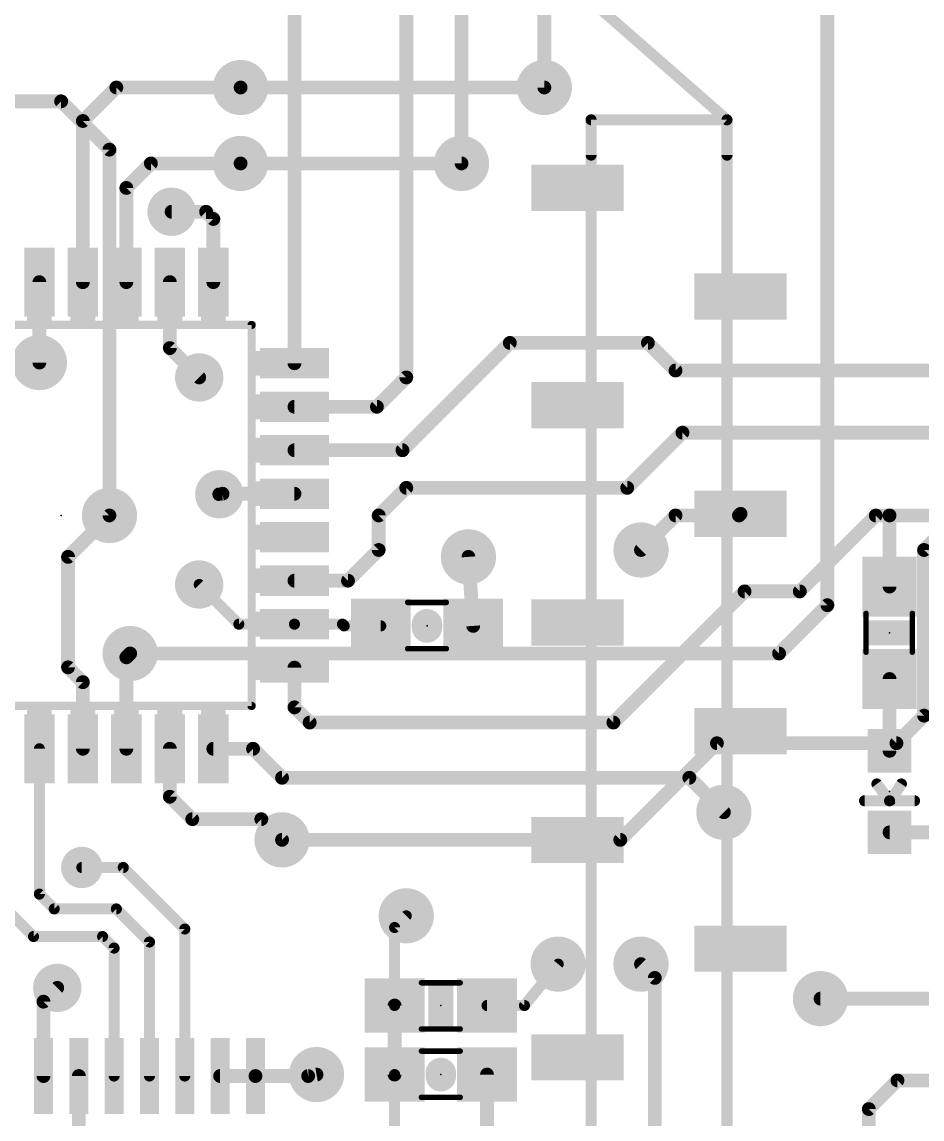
# Model space of a CAD drawing. Extents: x -27 to 95, y -17 to 50.
# Drawn here: x 46.27 to 62.83, y 18.1 to 38.29 of the extents above; entities that cross this region are included whole.
import ezdxf

# ---------------------------------------------------------------- set-up
doc = ezdxf.new("R2010")
doc.units = 0
for name, color, linetype in [('1', 12, 'CONTINUOUS'), ('16', 132, 'CONTINUOUS'), ('18', 110, 'CONTINUOUS'), ('21', 41, 'CONTINUOUS'), ('23', 53, 'CONTINUOUS'), ('51', 53, 'CONTINUOUS')]:
    doc.layers.add(name, color=color, linetype=linetype)

# ---------------------------------------------------------------- blocks, each defined once
blk = doc.blocks.new('RECT')
blk.add_solid([(-0.5, -0.5), (0.5, -0.5), (-0.5, 0.5), (0.5, 0.5)])
blk = doc.blocks.new('ROUNDV')
at = {"const_width": 0.5}
blk.add_lwpolyline([(0, -0.25, 1), (0, 0.25, 1), (0, -0.25)], format="xyb", dxfattribs=at)

msp = doc.modelspace()

# ---------------------------------------------------------------- linework, layer by layer
at = {"layer": '1'}
for points, const_width in [([(54.356, 35.687), (54.356, 43.307)], 0.254), ([(55.88, 37.084), (55.88, 43.053)], 0.254), ([(51.2826, 32.01), (51.2826, 40.1574)], 0.254), ([(53.34, 31.75), (53.34, 38.862)], 0.254), ([(47.39, 36.468), (48.006, 37.084)], 0.254), ([(48.006, 37.084), (50.292, 37.084)], 0.254), ([(47.39, 33.5026), (47.39, 36.468)], 0.254), ([(48.19, 35.236), (48.641, 35.687)], 0.254), ([(48.641, 35.687), (50.292, 35.687)], 0.254), ([(48.19, 33.5026), (48.19, 35.236)], 0.254), ([(49.657, 34.798), (49.022, 34.798)], 0.254), ([(49.79, 34.665), (49.657, 34.798)], 0.254), ([(49.79, 33.5026), (49.79, 34.665)], 0.254), ([(46.59, 33.5026), (46.59, 32.023)], 0.254), ([(48.99, 33.5026), (48.99, 32.29)], 0.254), ([(53.27, 30.41), (55.245, 32.385)], 0.254), ([(55.245, 32.385), (57.785, 32.385)], 0.254), ([(57.785, 32.385), (58.293, 31.877)], 0.254), ([(48.99, 32.29), (49.53, 31.75)], 0.254), ([(58.293, 31.877), (63.881, 31.877)], 0.254), ([(52.8, 31.21), (53.34, 31.75)], 0.254), ([(51.2826, 31.21), (52.8, 31.21)], 0.254), ([(57.404, 29.718), (58.42, 30.734)], 0.254), ([(58.42, 30.734), (64.77, 30.734)], 0.254), ([(51.2826, 30.41), (53.27, 30.41)], 0.254), ([(49.96, 29.61), (49.9, 29.6)], 0.254), ([(51.2826, 29.61), (49.96, 29.61)], 0.254), ([(52.832, 29.21), (53.34, 29.718)], 0.254), ([(53.34, 29.718), (57.404, 29.718)], 0.254), ([(47.117, 28.448), (47.879, 29.21)], 0.254), ([(52.832, 28.575), (52.832, 29.21)], 0.254), ([(57.658, 28.575), (58.293, 29.21)], 0.254), ([(58.293, 29.21), (59.46, 29.21)], 0.254), ([(59.46, 29.21), (59.49, 29.24)], 0.254), ([(60.579, 27.813), (61.976, 29.21)], 0.254), ([(61.976, 29.21), (62.23, 29.21)], 0.254), ([(62.23, 29.21), (68.58, 29.21)], 0.254), ([(62.23, 27.901), (62.23, 29.21)], 0.254), ([(52.267, 28.01), (52.832, 28.575)], 0.254), ([(47.117, 26.416), (47.117, 28.448)], 0.254), ([(54.571, 27.178), (54.483, 28.448)], 0.254), ([(51.2826, 28.01), (52.267, 28.01)], 0.254), ([(49.53, 27.94), (50.26, 27.21)], 0.2032), ([(57.15, 25.4), (59.563, 27.813)], 0.254), ([(59.563, 27.813), (60.579, 27.813)], 0.254), ([(51.2826, 27.21), (50.26, 27.21)], 0.2032), ([(51.2826, 27.21), (52.165, 27.21)], 0.2032), ([(52.165, 27.21), (52.197, 27.178)], 0.2032), ([(52.871, 27.178), (52.197, 27.178)], 0.2032), ([(48.19, 26.6), (48.26, 26.67)], 0.254), ([(48.19, 24.9174), (48.19, 26.6)], 0.254), ([(47.39, 26.143), (47.117, 26.416)], 0.254), ([(51.2826, 26.41), (51.2826, 25.6794)], 0.254), ([(47.39, 24.9174), (47.39, 26.143)], 0.254), ([(62.23, 24.88), (62.23, 26.201)], 0.254), ([(51.2826, 25.6794), (51.562, 25.4)], 0.254), ([(51.562, 25.4), (57.15, 25.4)], 0.254), ([(48.99, 24.9174), (48.99, 24.035)], 0.254), ([(49.79, 24.9174), (50.5206, 24.9174)], 0.254), ([(50.5206, 24.9174), (51.054, 24.384)], 0.254), ([(46.59, 24.9174), (46.59, 22.244)], 0.2032), ([(51.054, 24.384), (58.547, 24.384)], 0.254), ([(58.547, 24.384), (59.182, 23.749)], 0.254), ([(48.99, 24.035), (49.403, 23.622)], 0.254), ([(49.403, 23.622), (50.673, 23.622)], 0.254), ([(50.673, 23.622), (51.054, 23.241)], 0.254), ([(62.23, 23.38), (63.488, 23.38)], 0.254), ([(47.371, 22.733), (48.133, 22.733)], 0.2032), ([(48.133, 22.733), (49.265, 21.601)], 0.2032), ([(46.482, 21.463), (45.79, 22.155)], 0.2032), ([(46.59, 22.244), (46.863, 21.971)], 0.2032), ([(46.863, 21.971), (48.006, 21.971)], 0.2032), ([(48.006, 21.971), (48.615, 21.362)], 0.2032), ([(53.125, 21.629), (53.34, 21.844)], 0.2032), ([(49.265, 18.896), (49.265, 21.601)], 0.2032), ([(53.125, 20.193), (53.125, 21.629)], 0.2032), ([(47.752, 21.463), (46.482, 21.463)], 0.2032), ([(47.965, 21.25), (47.752, 21.463)], 0.2032), ([(48.615, 18.896), (48.615, 21.362)], 0.2032), ([(47.965, 18.896), (47.965, 21.25)], 0.2032), ([(56.134, 20.955), (55.514, 20.193)], 0.2032), ([(57.912, 20.701), (57.658, 20.955)], 0.254), ([(57.912, 16.129), (57.912, 20.701)], 0.254), ([(46.665, 20.264), (46.919, 20.518)], 0.254), ([(46.665, 18.896), (46.665, 20.264)], 0.254), ([(60.96, 20.32), (63.5, 20.32)], 0.254), ([(53.125, 20.193), (53.125, 18.923)], 0.254), ([(55.514, 20.193), (54.825, 20.193)], 0.2032), ([(47.315, 18.896), (47.315, 17.47)], 0.254), ([(49.915, 18.896), (50.565, 18.896)], 0.254), ([(50.565, 18.896), (51.535, 18.896)], 0.254), ([(51.535, 18.896), (51.689, 18.923)], 0.254), ([(53.125, 18.923), (53.125, 17.946)], 0.2032), ([(54.825, 18.923), (54.825, 16.344)], 0.254), ([(62.376, 18.815), (61.849, 18.288)], 0.254), ([(63.654, 18.815), (62.376, 18.815)], 0.254), ([(61.849, 17.526), (61.849, 18.288)], 0.254)]:
    msp.add_lwpolyline(points, dxfattribs=dict(at, const_width=const_width))
for points, const_width in [([(48.006, 37.1475, 1), (48.006, 37.0205)], 0.127), ([(48.0509, 37.0391, 1), (47.9611, 37.1289)], 0.127), ([(50.292, 37.0205, 1), (50.292, 37.1475)], 0.127), ([(55.8165, 37.084, 1), (55.9435, 37.084)], 0.127), ([(47.4535, 36.468, 1), (47.3265, 36.468)], 0.127), ([(47.3451, 36.5129, 1), (47.4349, 36.4231)], 0.127), ([(48.641, 35.7505, 1), (48.641, 35.6235)], 0.127), ([(48.6859, 35.6421, 1), (48.5961, 35.7319)], 0.127), ([(50.292, 35.6235, 1), (50.292, 35.7505)], 0.127), ([(54.2925, 35.687, 1), (54.4195, 35.687)], 0.127), ([(48.2535, 35.236, 1), (48.1265, 35.236)], 0.127), ([(48.1451, 35.2809, 1), (48.2349, 35.1911)], 0.127), ([(49.022, 34.8615, 1), (49.022, 34.7345)], 0.127), ([(49.7019, 34.8429, 1), (49.6121, 34.7531)], 0.127), ([(49.657, 34.7345, 1), (49.657, 34.8615)], 0.127), ([(49.8535, 34.665, 1), (49.7265, 34.665)], 0.127), ([(49.7451, 34.6201, 1), (49.8349, 34.7099)], 0.127), ([(46.6535, 33.5026, 1), (46.5265, 33.5026)], 0.127), ([(47.3265, 33.5026, 1), (47.4535, 33.5026)], 0.127), ([(48.1265, 33.5026, 1), (48.2535, 33.5026)], 0.127), ([(49.0535, 33.5026, 1), (48.9265, 33.5026)], 0.127), ([(49.7265, 33.5026, 1), (49.8535, 33.5026)], 0.127), ([(55.245, 32.4485, 1), (55.245, 32.3215)], 0.127), ([(55.2899, 32.3401, 1), (55.2001, 32.4299)], 0.127), ([(57.8299, 32.4299, 1), (57.7401, 32.3401)], 0.127), ([(57.785, 32.3215, 1), (57.785, 32.4485)], 0.127), ([(49.0349, 32.3349, 1), (48.9451, 32.2451)], 0.127), ([(48.9265, 32.29, 1), (49.0535, 32.29)], 0.127), ([(46.5265, 32.023, 1), (46.6535, 32.023)], 0.127), ([(51.2191, 32.01, 1), (51.3461, 32.01)], 0.127), ([(58.293, 31.9405, 1), (58.293, 31.8135)], 0.127), ([(58.2481, 31.8321, 1), (58.3379, 31.9219)], 0.127), ([(49.4851, 31.7051, 1), (49.5749, 31.7949)], 0.127), ([(53.2765, 31.75, 1), (53.4035, 31.75)], 0.127), ([(53.3849, 31.7051, 1), (53.2951, 31.7949)], 0.127), ([(51.2826, 31.2735, 1), (51.2826, 31.1465)], 0.127), ([(52.7551, 31.2549, 1), (52.8449, 31.1651)], 0.127), ([(52.8, 31.1465, 1), (52.8, 31.2735)], 0.127), ([(58.42, 30.7975, 1), (58.42, 30.6705)], 0.127), ([(58.4649, 30.6891, 1), (58.3751, 30.7789)], 0.127), ([(51.2826, 30.4735, 1), (51.2826, 30.3465)], 0.127), ([(53.2251, 30.4549, 1), (53.3149, 30.3651)], 0.127), ([(53.27, 30.3465, 1), (53.27, 30.4735)], 0.127), ([(49.8896, 29.6626, 1), (49.9104, 29.5374)], 0.127), ([(49.96, 29.6735, 1), (49.96, 29.5465)], 0.127), ([(49.9704, 29.5474, 1), (49.9496, 29.6726)], 0.127), ([(51.2826, 29.5465, 1), (51.2826, 29.6735)], 0.127), ([(53.34, 29.7815, 1), (53.34, 29.6545)], 0.127), ([(53.3849, 29.6731, 1), (53.2951, 29.7629)], 0.127), ([(57.3591, 29.7629, 1), (57.4489, 29.6731)], 0.127), ([(57.404, 29.6545, 1), (57.404, 29.7815)], 0.127), ([(47.9239, 29.1651, 1), (47.8341, 29.2549)], 0.127), ([(52.8955, 29.21, 1), (52.7685, 29.21)], 0.127), ([(52.7871, 29.2549, 1), (52.8769, 29.1651)], 0.127), ([(58.293, 29.2735, 1), (58.293, 29.1465)], 0.127), ([(58.3379, 29.1651, 1), (58.2481, 29.2549)], 0.127), ([(59.4151, 29.2549, 1), (59.5049, 29.1651)], 0.127), ([(59.5349, 29.1951, 1), (59.4451, 29.2849)], 0.127), ([(59.46, 29.1465, 1), (59.46, 29.2735)], 0.127), ([(61.976, 29.2735, 1), (61.976, 29.1465)], 0.127), ([(62.0209, 29.1651, 1), (61.9311, 29.2549)], 0.127), ([(62.23, 29.2735, 1), (62.23, 29.1465)], 0.127), ([(62.2935, 29.21, 1), (62.1665, 29.21)], 0.127), ([(62.23, 29.1465, 1), (62.23, 29.2735)], 0.127), ([(52.8769, 28.5301, 1), (52.7871, 28.6199)], 0.127), ([(57.6131, 28.6199, 1), (57.7029, 28.5301)], 0.127), ([(47.1805, 28.448, 1), (47.0535, 28.448)], 0.127), ([(47.0721, 28.4929, 1), (47.1619, 28.4031)], 0.127), ([(52.7685, 28.575, 1), (52.8955, 28.575)], 0.127), ([(54.5463, 28.4524, 1), (54.4197, 28.4436)], 0.127), ([(51.2826, 28.0735, 1), (51.2826, 27.9465)], 0.127), ([(52.2221, 28.0549, 1), (52.3119, 27.9651)], 0.127), ([(52.267, 27.9465, 1), (52.267, 28.0735)], 0.127), ([(49.5659, 27.9759, 1), (49.4941, 27.9041)], 0.1016), ([(59.563, 27.8765, 1), (59.563, 27.7495)], 0.127), ([(59.6079, 27.7681, 1), (59.5181, 27.8579)], 0.127), ([(60.5341, 27.8579, 1), (60.6239, 27.7681)], 0.127), ([(60.579, 27.7495, 1), (60.579, 27.8765)], 0.127), ([(62.1665, 27.901, 1), (62.2935, 27.901)], 0.127), ([(50.26, 27.2608, 1), (50.26, 27.1592)], 0.1016), ([(50.2241, 27.1741, 1), (50.2959, 27.2459)], 0.1016), ([(51.2826, 27.2608, 1), (51.2826, 27.1592)], 0.1016), ([(51.2826, 27.1592, 1), (51.2826, 27.2608)], 0.1016), ([(52.2009, 27.2459, 1), (52.1291, 27.1741)], 0.1016), ([(52.197, 27.2288, 1), (52.197, 27.1272)], 0.1016), ([(52.1611, 27.1421, 1), (52.2329, 27.2139)], 0.1016), ([(52.165, 27.1592, 1), (52.165, 27.2608)], 0.1016), ([(52.871, 27.1272, 1), (52.871, 27.2288)], 0.1016), ([(54.5077, 27.1736, 1), (54.6343, 27.1824)], 0.127), ([(48.2535, 26.6, 1), (48.1265, 26.6)], 0.127), ([(48.1451, 26.6449, 1), (48.2349, 26.5551)], 0.127), ([(48.3049, 26.6251, 1), (48.2151, 26.7149)], 0.127), ([(47.1619, 26.4609, 1), (47.0721, 26.3711)], 0.127), ([(47.0535, 26.416, 1), (47.1805, 26.416)], 0.127), ([(51.3461, 26.41, 1), (51.2191, 26.41)], 0.127), ([(47.4535, 26.143, 1), (47.3265, 26.143)], 0.127), ([(47.3451, 26.0981, 1), (47.4349, 26.1879)], 0.127), ([(62.2935, 26.201, 1), (62.1665, 26.201)], 0.127), ([(51.3275, 25.7243, 1), (51.2377, 25.6345)], 0.127), ([(51.2191, 25.6794, 1), (51.3461, 25.6794)], 0.127), ([(51.562, 25.4635, 1), (51.562, 25.3365)], 0.127), ([(51.5171, 25.3551, 1), (51.6069, 25.4449)], 0.127), ([(57.1051, 25.4449, 1), (57.1949, 25.3551)], 0.127), ([(57.15, 25.3365, 1), (57.15, 25.4635)], 0.127), ([(49.0535, 24.9174, 1), (48.9265, 24.9174)], 0.127), ([(49.79, 24.9809, 1), (49.79, 24.8539)], 0.127), ([(50.5655, 24.9623, 1), (50.4757, 24.8725)], 0.127), ([(50.5206, 24.8539, 1), (50.5206, 24.9809)], 0.127), ([(46.6408, 24.9174, 1), (46.5392, 24.9174)], 0.1016), ([(47.3265, 24.9174, 1), (47.4535, 24.9174)], 0.127), ([(48.1265, 24.9174, 1), (48.2535, 24.9174)], 0.127), ([(62.1665, 24.88, 1), (62.2935, 24.88)], 0.127), ([(51.054, 24.4475, 1), (51.054, 24.3205)], 0.127), ([(51.0091, 24.3391, 1), (51.0989, 24.4289)], 0.127), ([(58.5919, 24.4289, 1), (58.5021, 24.3391)], 0.127), ([(58.547, 24.3205, 1), (58.547, 24.4475)], 0.127), ([(49.0349, 24.0799, 1), (48.9451, 23.9901)], 0.127), ([(48.9265, 24.035, 1), (49.0535, 24.035)], 0.127), ([(59.1371, 23.7041, 1), (59.2269, 23.7939)], 0.127), ([(49.403, 23.6855, 1), (49.403, 23.5585)], 0.127), ([(49.3581, 23.5771, 1), (49.4479, 23.6669)], 0.127), ([(50.7179, 23.6669, 1), (50.6281, 23.5771)], 0.127), ([(50.673, 23.5585, 1), (50.673, 23.6855)], 0.127), ([(62.23, 23.4435, 1), (62.23, 23.3165)], 0.127), ([(51.0091, 23.1961, 1), (51.0989, 23.2859)], 0.127), ([(47.371, 22.7838, 1), (47.371, 22.6822)], 0.1016), ([(48.1689, 22.7689, 1), (48.0971, 22.6971)], 0.1016), ([(48.133, 22.6822, 1), (48.133, 22.7838)], 0.1016), ([(46.6259, 22.2799, 1), (46.5541, 22.2081)], 0.1016), ([(46.5392, 22.244, 1), (46.6408, 22.244)], 0.1016), ([(46.863, 22.0218, 1), (46.863, 21.9202)], 0.1016), ([(46.8271, 21.9351, 1), (46.8989, 22.0069)], 0.1016), ([(48.0419, 22.0069, 1), (47.9701, 21.9351)], 0.1016), ([(48.006, 21.9202, 1), (48.006, 22.0218)], 0.1016), ([(53.3759, 21.8081, 1), (53.3041, 21.8799)], 0.1016), ([(49.3158, 21.601, 1), (49.2142, 21.601)], 0.1016), ([(49.2291, 21.5651, 1), (49.3009, 21.6369)], 0.1016), ([(53.1758, 21.629, 1), (53.0742, 21.629)], 0.1016), ([(53.0891, 21.6649, 1), (53.1609, 21.5931)], 0.1016), ([(46.482, 21.5138, 1), (46.482, 21.4122)], 0.1016), ([(46.4461, 21.4271, 1), (46.5179, 21.4989)], 0.1016), ([(47.7879, 21.4989, 1), (47.7161, 21.4271)], 0.1016), ([(47.752, 21.4122, 1), (47.752, 21.5138)], 0.1016), ([(48.6658, 21.362, 1), (48.5642, 21.362)], 0.1016), ([(48.5791, 21.3261, 1), (48.6509, 21.3979)], 0.1016), ([(48.0158, 21.25, 1), (47.9142, 21.25)], 0.1016), ([(47.9291, 21.2141, 1), (48.0009, 21.2859)], 0.1016), ([(56.1734, 20.9229, 1), (56.0946, 20.9871)], 0.1016), ([(57.7029, 20.9999, 1), (57.6131, 20.9101)], 0.127), ([(57.9755, 20.701, 1), (57.8485, 20.701)], 0.127), ([(57.8671, 20.6561, 1), (57.9569, 20.7459)], 0.127), ([(46.9639, 20.4731, 1), (46.8741, 20.5629)], 0.127), ([(46.7285, 20.264, 1), (46.6015, 20.264)], 0.127), ([(60.96, 20.3835, 1), (60.96, 20.2565)], 0.127), ([(46.6201, 20.3089, 1), (46.7099, 20.2191)], 0.127), ([(53.1885, 20.193, 1), (53.0615, 20.193)], 0.127), ([(53.0742, 20.193, 1), (53.1758, 20.193)], 0.1016), ([(54.825, 20.2438, 1), (54.825, 20.1422)], 0.1016), ([(55.4746, 20.2251, 1), (55.5534, 20.1609)], 0.1016), ([(55.514, 20.1422, 1), (55.514, 20.2438)], 0.1016), ([(47.3785, 18.896, 1), (47.2515, 18.896)], 0.127), ([(49.915, 18.9595, 1), (49.915, 18.8325)], 0.127), ([(50.565, 18.9595, 1), (50.565, 18.8325)], 0.127), ([(50.565, 18.8325, 1), (50.565, 18.9595)], 0.127), ([(51.524, 18.9585, 1), (51.546, 18.8335)], 0.127), ([(51.535, 18.8325, 1), (51.535, 18.9595)], 0.127), ([(51.7, 18.8605, 1), (51.678, 18.9855)], 0.127), ([(53.0615, 18.923, 1), (53.1885, 18.923)], 0.127), ([(53.1758, 18.923, 1), (53.0742, 18.923)], 0.1016), ([(54.8885, 18.923, 1), (54.7615, 18.923)], 0.127), ([(46.6015, 18.896, 1), (46.7285, 18.896)], 0.127), ([(47.9142, 18.896, 1), (48.0158, 18.896)], 0.1016), ([(48.5642, 18.896, 1), (48.6658, 18.896)], 0.1016), ([(49.2142, 18.896, 1), (49.3158, 18.896)], 0.1016), ([(62.376, 18.8785, 1), (62.376, 18.7515)], 0.127), ([(62.4209, 18.7701, 1), (62.3311, 18.8599)], 0.127), ([(61.9125, 18.288, 1), (61.7855, 18.288)], 0.127), ([(61.8041, 18.3329, 1), (61.8939, 18.2431)], 0.127)]:
    msp.add_lwpolyline(points, format="xyb", dxfattribs=dict(at, const_width=const_width))
at = {"layer": '16', "const_width": 0.254}
for points in [[(61.087, 27.559), (61.087, 42.799)], [(50.292, 37.084), (55.88, 37.084)], [(46.99, 36.83), (44.45, 36.83)], [(47.879, 35.941), (46.99, 36.83)], [(47.879, 29.21), (47.879, 35.941)], [(50.292, 35.687), (54.356, 35.687)], [(62.865, 28.575), (64.77, 30.48)], [(62.865, 25.527), (62.865, 28.575)], [(60.198, 26.67), (61.087, 27.559)], [(48.26, 26.67), (60.198, 26.67)], [(62.357, 25.019), (62.865, 25.527)], [(57.277, 23.241), (59.055, 25.019)], [(59.055, 25.019), (62.357, 25.019)], [(51.054, 23.241), (57.277, 23.241)]]:
    msp.add_lwpolyline(points, dxfattribs=at)
at = {"layer": '16', "const_width": 0.127}
for points in [[(50.292, 37.1475, 1), (50.292, 37.0205)], [(55.88, 37.0205, 1), (55.88, 37.1475)], [(47.0349, 36.8749, 1), (46.9451, 36.7851)], [(46.99, 36.7665, 1), (46.99, 36.8935)], [(47.9425, 35.941, 1), (47.8155, 35.941)], [(47.8341, 35.8961, 1), (47.9239, 35.9859)], [(50.292, 35.7505, 1), (50.292, 35.6235)], [(54.356, 35.6235, 1), (54.356, 35.7505)], [(47.8155, 29.21, 1), (47.9425, 29.21)], [(62.9285, 28.575, 1), (62.8015, 28.575)], [(62.8201, 28.6199, 1), (62.9099, 28.5301)], [(61.1319, 27.5141, 1), (61.0421, 27.6039)], [(61.0235, 27.559, 1), (61.1505, 27.559)], [(48.26, 26.7335, 1), (48.26, 26.6065)], [(60.1531, 26.7149, 1), (60.2429, 26.6251)], [(60.198, 26.6065, 1), (60.198, 26.7335)], [(62.9099, 25.4821, 1), (62.8201, 25.5719)], [(62.8015, 25.527, 1), (62.9285, 25.527)], [(59.055, 25.0825, 1), (59.055, 24.9555)], [(59.0999, 24.9741, 1), (59.0101, 25.0639)], [(62.3121, 25.0639, 1), (62.4019, 24.9741)], [(62.357, 24.9555, 1), (62.357, 25.0825)], [(51.054, 23.3045, 1), (51.054, 23.1775)], [(57.2321, 23.2859, 1), (57.3219, 23.1961)], [(57.277, 23.1775, 1), (57.277, 23.3045)]]:
    msp.add_lwpolyline(points, format="xyb", dxfattribs=at)
at = {"layer": '21'}
for points, const_width in [([(59.24, 36.49), (51.99, 42.84)], 0.2032), ([(59.24, 36.49), (56.74, 36.49)], 0.2032), ([(56.74, 36.49), (56.74, 35.84)], 0.2032), ([(59.24, 35.84), (59.24, 36.49)], 0.2032), ([(43.84, 32.715), (50.495, 32.715)], 0.1524), ([(50.495, 32.715), (50.495, 25.705)], 0.1524), ([(53.721, 27.2085), (53.721, 27.1475)], 0.5588), ([(50.495, 25.705), (43.485, 25.705)], 0.1524), ([(62.23, 23.96), (61.9962, 24.27)], 0.2032), ([(62.2554, 23.9754), (62.4484, 24.27)], 0.2032), ([(61.77, 23.96), (62.23, 23.96)], 0.2032), ([(62.69, 23.96), (62.23, 23.96)], 0.2032), ([(53.975, 18.9535), (53.975, 18.8925)], 0.5588)]:
    msp.add_lwpolyline(points, dxfattribs=dict(at, const_width=const_width))
for points, const_width in [([(56.74, 36.5408, 1), (56.74, 36.4392)], 0.1016), ([(56.7908, 36.49, 1), (56.6892, 36.49)], 0.1016), ([(59.2908, 36.49, 1), (59.1892, 36.49)], 0.1016), ([(59.2065, 36.4518, 1), (59.2735, 36.5282)], 0.1016), ([(59.24, 36.4392, 1), (59.24, 36.5408)], 0.1016), ([(56.6892, 35.84, 1), (56.7908, 35.84)], 0.1016), ([(59.1892, 35.84, 1), (59.2908, 35.84)], 0.1016), ([(50.5331, 32.715, 1), (50.4569, 32.715)], 0.0762), ([(50.495, 32.6769, 1), (50.495, 32.7531)], 0.0762), ([(53.8607, 27.2085, 1), (53.5813, 27.2085)], 0.2794), ([(53.5813, 27.1475, 1), (53.8607, 27.1475)], 0.2794), ([(50.4569, 25.705, 1), (50.5331, 25.705)], 0.0762), ([(50.495, 25.6669, 1), (50.495, 25.7431)], 0.0762), ([(62.0368, 24.3006, 1), (61.9556, 24.2394)], 0.1016), ([(62.4909, 24.2422, 1), (62.4059, 24.2978)], 0.1016), ([(61.77, 24.0108, 1), (61.77, 23.9092)], 0.1016), ([(62.23, 24.0108, 1), (62.23, 23.9092)], 0.1016), ([(62.1894, 23.9294, 1), (62.2706, 23.9906)], 0.1016), ([(62.2129, 24.0032, 1), (62.2979, 23.9476)], 0.1016), ([(62.23, 23.9092, 1), (62.23, 24.0108)], 0.1016), ([(62.69, 23.9092, 1), (62.69, 24.0108)], 0.1016), ([(54.1147, 18.9535, 1), (53.8353, 18.9535)], 0.2794), ([(53.8353, 18.8925, 1), (54.1147, 18.8925)], 0.2794)]:
    msp.add_lwpolyline(points, format="xyb", dxfattribs=dict(at, const_width=const_width))
at = {"layer": '23'}
for p in [(46.99, 29.21), (53.721, 27.178), (62.23, 27.051), (62.23, 24.13), (53.975, 20.193), (53.975, 18.923)]:
    msp.add_point(p, dxfattribs=at)
at = {"layer": '51'}
for points, const_width in [([(56.74, 15.99), (56.74, 36.49)], 0.2032), ([(56.74, 36.49), (59.24, 36.49)], 0.2032), ([(59.24, 36.49), (59.24, 15.99)], 0.2032), ([(53.365, 27.61), (54.077, 27.61)], 0.1016), ([(61.798, 26.695), (61.798, 27.407)], 0.1016), ([(62.649, 26.695), (62.649, 27.407)], 0.1016), ([(53.365, 26.759), (54.077, 26.759)], 0.1016), ([(54.331, 20.612), (53.619, 20.612)], 0.1016), ([(54.331, 19.761), (53.619, 19.761)], 0.1016), ([(53.619, 19.355), (54.331, 19.355)], 0.1016), ([(53.619, 18.504), (54.331, 18.504)], 0.1016)]:
    msp.add_lwpolyline(points, dxfattribs=dict(at, const_width=const_width))
for points, const_width in [([(56.7908, 36.49, 1), (56.6892, 36.49)], 0.1016), ([(56.74, 36.5408, 1), (56.74, 36.4392)], 0.1016), ([(59.2908, 36.49, 1), (59.1892, 36.49)], 0.1016), ([(59.24, 36.4392, 1), (59.24, 36.5408)], 0.1016), ([(53.365, 27.6354, 1), (53.365, 27.5846)], 0.0508), ([(54.077, 27.5846, 1), (54.077, 27.6354)], 0.0508), ([(61.8234, 27.407, 1), (61.7726, 27.407)], 0.0508), ([(62.6744, 27.407, 1), (62.6236, 27.407)], 0.0508), ([(53.365, 26.7844, 1), (53.365, 26.7336)], 0.0508), ([(54.077, 26.7336, 1), (54.077, 26.7844)], 0.0508), ([(61.7726, 26.695, 1), (61.8234, 26.695)], 0.0508), ([(62.6236, 26.695, 1), (62.6744, 26.695)], 0.0508), ([(53.619, 20.6374, 1), (53.619, 20.5866)], 0.0508), ([(54.331, 20.5866, 1), (54.331, 20.6374)], 0.0508), ([(53.619, 19.7864, 1), (53.619, 19.7356)], 0.0508), ([(54.331, 19.7356, 1), (54.331, 19.7864)], 0.0508), ([(53.619, 19.3804, 1), (53.619, 19.3296)], 0.0508), ([(54.331, 19.3296, 1), (54.331, 19.3804)], 0.0508), ([(53.619, 18.5294, 1), (53.619, 18.4786)], 0.0508), ([(54.331, 18.4786, 1), (54.331, 18.5294)], 0.0508)]:
    msp.add_lwpolyline(points, format="xyb", dxfattribs=dict(at, const_width=const_width))

# ---------------------------------------------------------------- block references
at = {"layer": '1'}
for p, xscale, yscale, rotation in [((56.49, 35.24), 0.85, 1.7, 90), ((59.49, 33.24), 0.85, 1.7, 90), ((56.49, 31.24), 0.85, 1.7, 90), ((59.49, 29.24), 0.85, 1.7, 90), ((56.49, 27.24), 0.85, 1.7, 90), ((59.49, 25.24), 0.85, 1.7, 90), ((62.23, 24.88), 0.8, 0.8, 180), ((56.49, 23.24), 0.85, 1.7, 90), ((62.23, 23.38), 0.8, 0.8, 180), ((59.49, 21.24), 0.85, 1.7, 90), ((49.915, 18.896), 0.348, 1.397, 180), ((50.565, 18.896), 0.348, 1.397, 180), ((56.49, 19.24), 0.85, 1.7, 90)]:
    msp.add_blockref('RECT', p, dxfattribs=dict(at, xscale=xscale, yscale=yscale, rotation=rotation))
for p, xscale, yscale in [((46.59, 33.5026), 0.5588, 1.27), ((47.39, 33.5026), 0.5588, 1.27), ((48.19, 33.5026), 0.5588, 1.27), ((48.99, 33.5026), 0.5588, 1.27), ((49.79, 33.5026), 0.5588, 1.27), ((51.2826, 32.01), 1.27, 0.5588), ((51.2826, 31.21), 1.27, 0.5588), ((51.2826, 30.41), 1.27, 0.5588), ((51.2826, 29.61), 1.27, 0.5588), ((51.2826, 28.81), 1.27, 0.5588), ((51.2826, 28.01), 1.27, 0.5588), ((51.2826, 27.21), 1.27, 0.5588), ((51.2826, 26.41), 1.27, 0.5588), ((46.59, 24.9174), 0.5588, 1.27), ((47.39, 24.9174), 0.5588, 1.27), ((48.19, 24.9174), 0.5588, 1.27), ((48.99, 24.9174), 0.5588, 1.27), ((49.79, 24.9174), 0.5588, 1.27), ((46.665, 18.896), 0.348, 1.397), ((47.315, 18.896), 0.348, 1.397), ((47.965, 18.896), 0.348, 1.397), ((48.615, 18.896), 0.348, 1.397), ((49.265, 18.896), 0.348, 1.397)]:
    msp.add_blockref('RECT', p, dxfattribs=dict(at, xscale=xscale, yscale=yscale))
at = {"layer": '1', "xscale": 1.1}
for p, rotation in [((62.23, 27.901), 90), ((62.23, 26.201), 90), ((53.125, 20.193), 180), ((54.825, 20.193), 180)]:
    msp.add_blockref('RECT', p, dxfattribs=dict(at, rotation=rotation))
for p in [(52.871, 27.178), (54.571, 27.178), (53.125, 18.923), (54.825, 18.923)]:
    msp.add_blockref('RECT', p, dxfattribs=at)
at = {"layer": '18'}
for p, xscale, yscale in [((50.292, 37.084), 1.016, 1.016), ((50.292, 37.084), 1.016, 1.016), ((55.88, 37.084), 1.016, 1.016), ((55.88, 37.084), 1.016, 1.016), ((50.292, 35.687), 1.016, 1.016), ((50.292, 35.687), 1.016, 1.016), ((54.356, 35.687), 1.016, 1.016), ((54.356, 35.687), 1.016, 1.016), ((49.022, 34.798), 0.889, 0.889), ((49.022, 34.798), 0.889, 0.889), ((46.59, 32.023), 1.016, 1.016), ((46.59, 32.023), 1.016, 1.016), ((49.53, 31.75), 0.889, 0.889), ((49.53, 31.75), 0.889, 0.889), ((49.9, 29.6), 0.889, 0.889), ((49.9, 29.6), 0.889, 0.889), ((47.879, 29.21), 1.016, 1.016), ((47.879, 29.21), 1.016, 1.016), ((57.658, 28.575), 1.016, 1.016), ((57.658, 28.575), 1.016, 1.016), ((54.483, 28.448), 1.016, 1.016), ((54.483, 28.448), 1.016, 1.016), ((49.53, 27.94), 0.889, 0.889), ((49.53, 27.94), 0.889, 0.889), ((48.26, 26.67), 1.016, 1.016), ((48.26, 26.67), 1.016, 1.016), ((59.182, 23.749), 1.016, 1.016), ((59.182, 23.749), 1.016, 1.016), ((51.054, 23.241), 1.016, 1.016), ((51.054, 23.241), 1.016, 1.016), ((47.371, 22.733), 0.762, 0.762), ((47.371, 22.733), 0.762, 0.762), ((53.34, 21.844), 1.016, 1.016), ((53.34, 21.844), 1.016, 1.016), ((56.134, 20.955), 1.016, 1.016), ((56.134, 20.955), 1.016, 1.016), ((57.658, 20.955), 1.016, 1.016), ((57.658, 20.955), 1.016, 1.016), ((46.919, 20.518), 0.889, 0.889), ((46.919, 20.518), 0.889, 0.889), ((60.96, 20.32), 1.016, 1.016), ((60.96, 20.32), 1.016, 1.016), ((51.689, 18.923), 1.016, 1.016), ((51.689, 18.923), 1.016, 1.016)]:
    msp.add_blockref('ROUNDV', p, dxfattribs=dict(at, xscale=xscale, yscale=yscale))
at = {"layer": '21', "xscale": 0.4572, "yscale": 0.762}
for p, rotation in [((62.23, 27.051), 90), ((53.975, 20.193), 180)]:
    msp.add_blockref('RECT', p, dxfattribs=dict(at, rotation=rotation))
at = {"layer": '51'}
for p, xscale, yscale in [((46.59, 33.2613), 0.4572, 0.9906), ((47.39, 33.2613), 0.4572, 0.9906), ((48.19, 33.2613), 0.4572, 0.9906), ((48.99, 33.2613), 0.4572, 0.9906), ((49.79, 33.2613), 0.4572, 0.9906), ((51.0413, 32.01), 0.9906, 0.4572), ((51.0413, 31.21), 0.9906, 0.4572), ((51.0413, 30.41), 0.9906, 0.4572), ((51.0413, 29.61), 0.9906, 0.4572), ((51.0413, 28.81), 0.9906, 0.4572), ((51.0413, 28.01), 0.9906, 0.4572), ((53.1329, 27.1831), 0.5001, 0.95), ((54.3013, 27.1831), 0.5001, 0.95), ((51.0413, 27.21), 0.9906, 0.4572), ((51.0413, 26.41), 0.9906, 0.4572), ((46.59, 25.1587), 0.4572, 0.9906), ((47.39, 25.1587), 0.4572, 0.9906), ((48.19, 25.1587), 0.4572, 0.9906), ((48.99, 25.1587), 0.4572, 0.9906), ((49.79, 25.1587), 0.4572, 0.9906), ((53.3869, 18.9281), 0.5001, 0.95), ((54.5553, 18.9281), 0.5001, 0.95)]:
    msp.add_blockref('RECT', p, dxfattribs=dict(at, xscale=xscale, yscale=yscale))
at = {"layer": '51', "xscale": 0.5001, "yscale": 0.95}
for p, rotation in [((62.2249, 27.6313), 90), ((62.2249, 26.4628), 90), ((53.3948, 20.1879), 180), ((54.5632, 20.1879), 180)]:
    msp.add_blockref('RECT', p, dxfattribs=dict(at, rotation=rotation))

doc.saveas('drawing.dxf')
